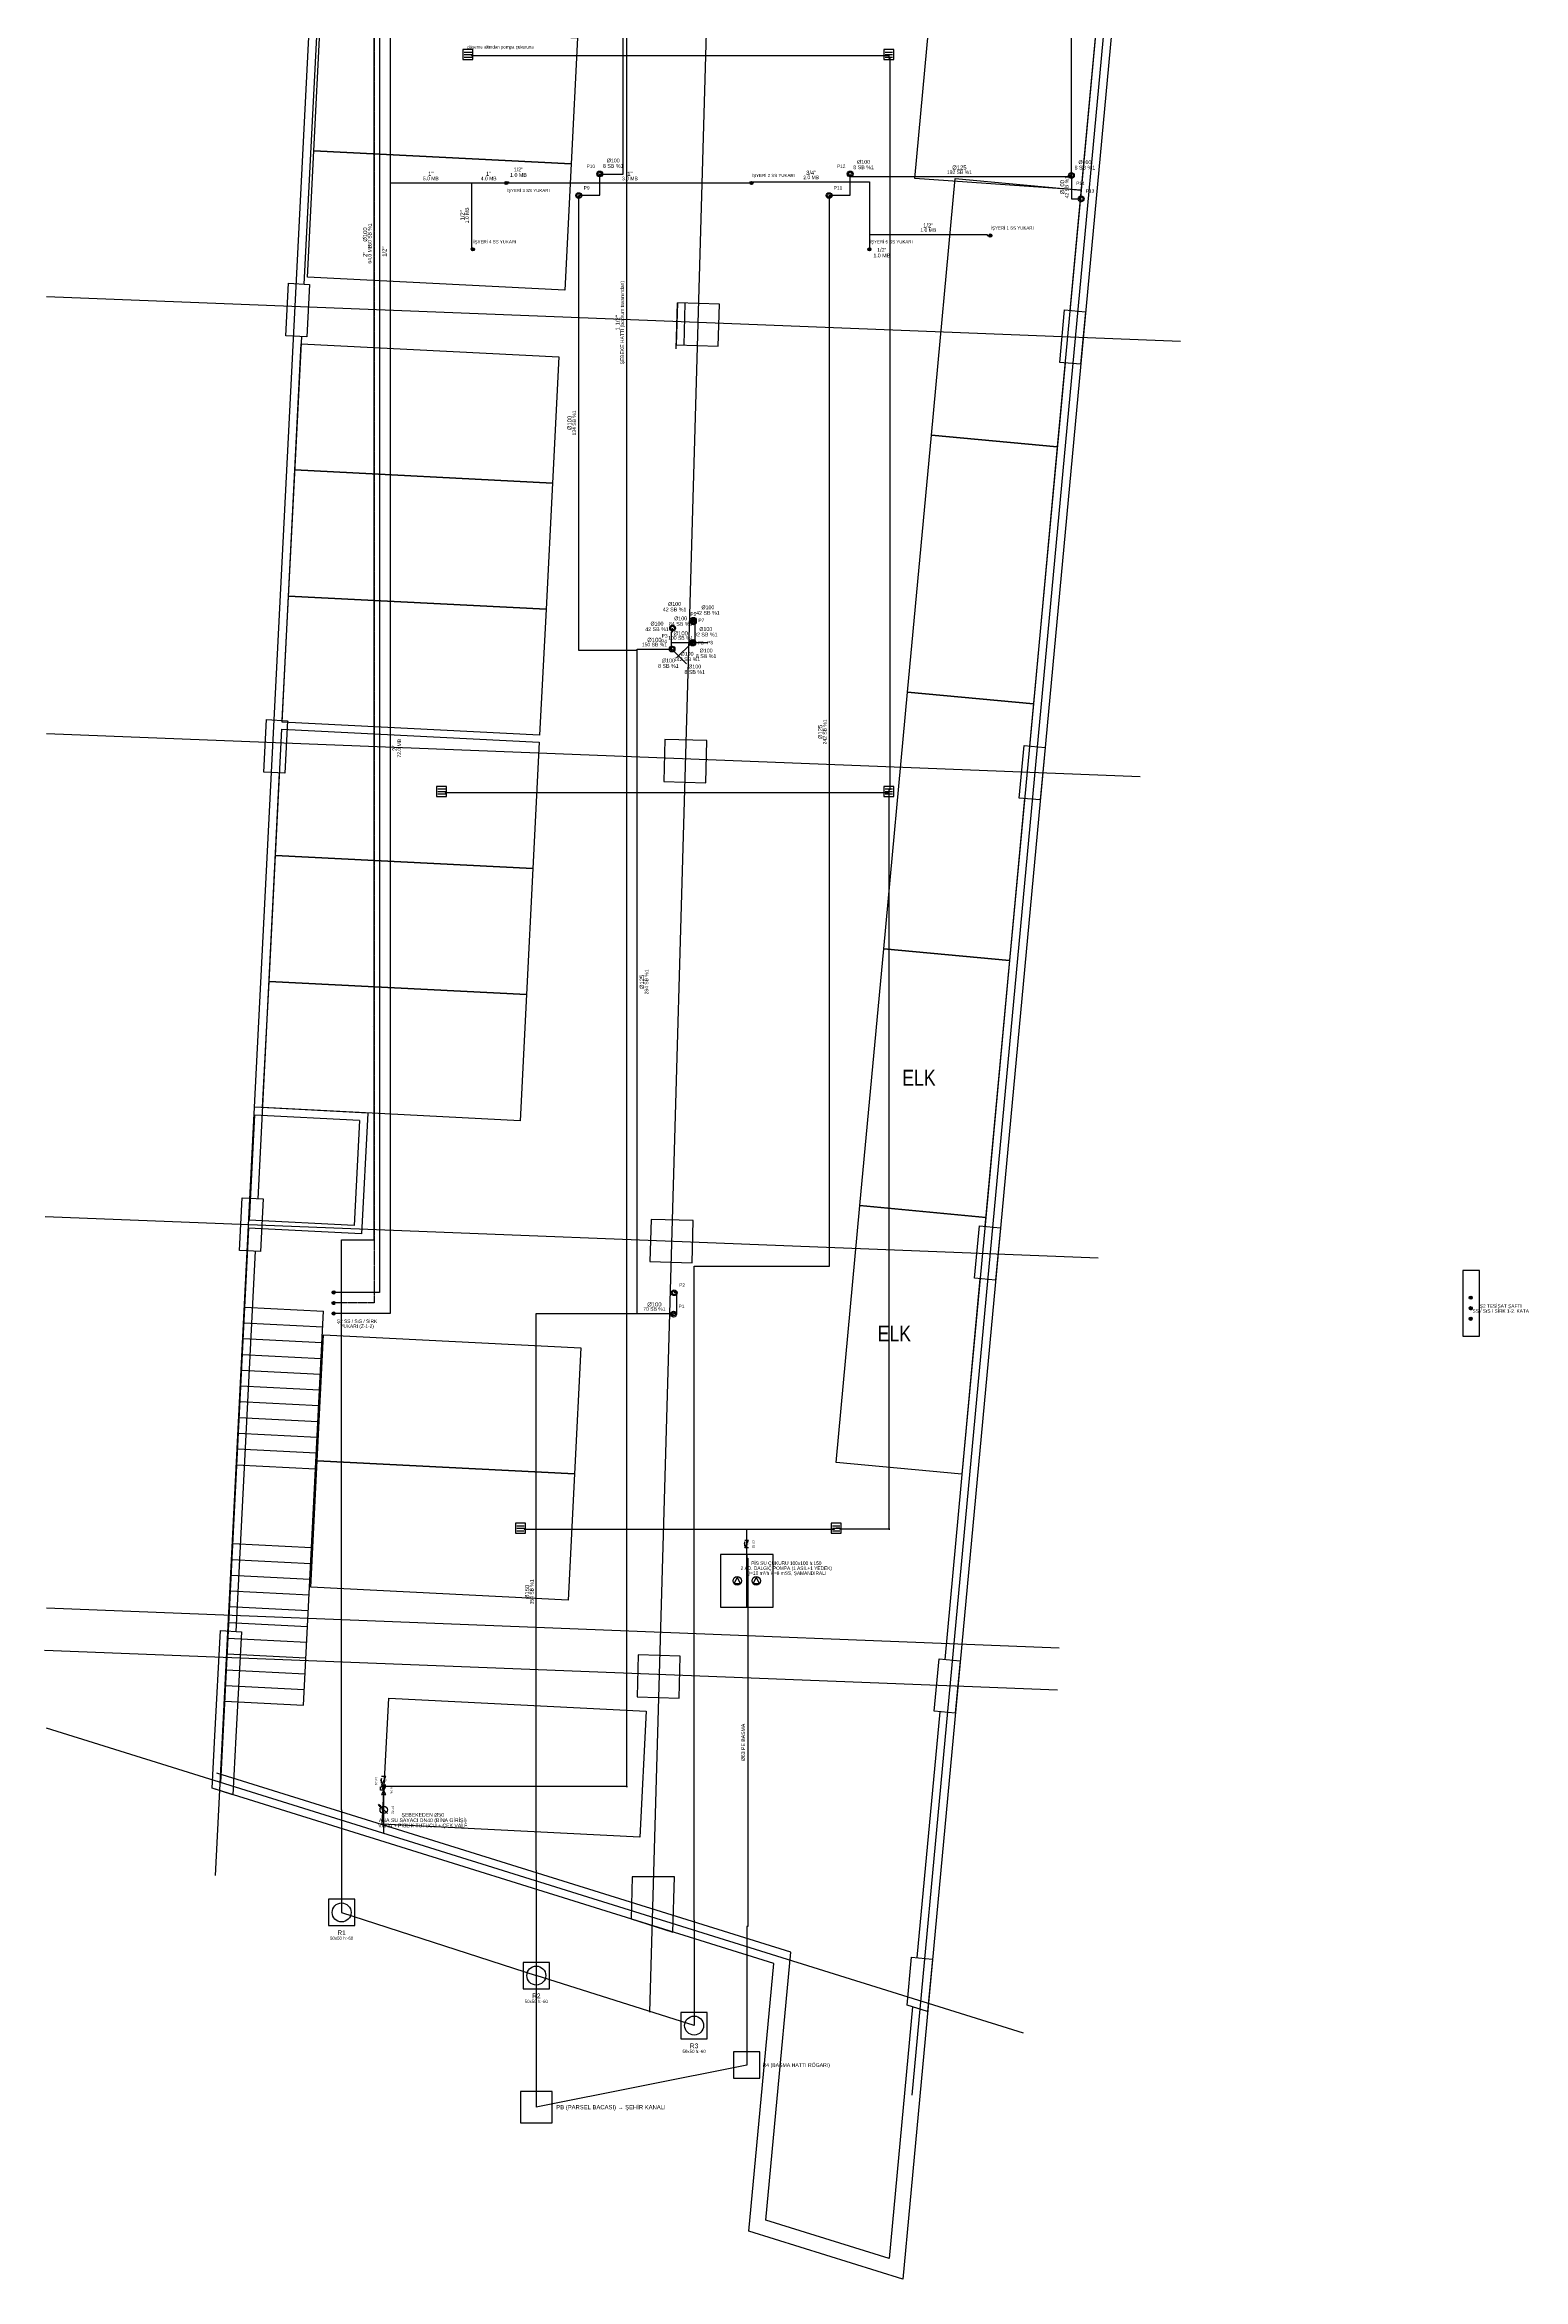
# Model space of a CAD drawing. Header units: centimetres. Extents: x 247996 to 314900, y -468471 to -440326.
# Drawn here: x 250199 to 253009, y -447705 to -443459 of the extents above; entities that cross this region are included whole.
import ezdxf
from ezdxf.enums import TextEntityAlignment as Align

# ---------------------------------------------------------------- set-up
doc = ezdxf.new("R2010")
doc.units = ezdxf.units.CM
doc.linetypes.add('0', pattern=[500, 500])
doc.linetypes.add('BASMA HATTI', pattern=[0.375, 0.25, -0.125])
for name, color, linetype in [('SCOTT-MIM-GUNCEL-BODRUM', 8, 'Continuous'), ('SCOTT-MTY-CİHAZ', 135, 'Continuous'), ('SCOTT-MTY-PISSU-BORU', 6, 'PIS'), ('SCOTT-MTY-PISSU-KOLON', 211, 'Continuous'), ('SCOTT-MTY-PISSU-KOLONNO', 211, 'Continuous'), ('SCOTT-MTY-ROGAR', 5, 'CONTINUOUS'), ('SCOTT-MTY-SAYAC', 3, 'Continuous'), ('SCOTT-MTY-SIRKULASYON-BORU', 31, 'Continuous'), ('SCOTT-MTY-TES-SAFT', 8, 'Continuous'), ('SCOTT-MTY-VANA', 1, 'Continuous')]:
    doc.layers.add(name, color=color, linetype=linetype)
for name, color, linetype, lineweight in [('SCOTT-MTY-PISSU-CAP', 211, 'CONTINUOUS', 30), ('SCOTT-MTY-SICAKSU-BORU', 1, 'BASMA HATTI', 30), ('SCOTT-MTY-SOGUKSU-BORU', 5, '0', 30), ('SCOTT-MTY-TEMIZSU-CAP', 101, 'CONTINUOUS', 30)]:
    doc.layers.add(name, color=color, linetype=linetype, lineweight=lineweight)
doc.styles.add('CAP', font='wturkce.SHX', dxfattribs={"width": 0.65})
doc.styles.add('ROTAS', font='arial.ttf')
doc.linetypes.add('PIS', pattern='A,2.5,-0.09,[")",Standard,S=0.1,R=0,X=0,Y=-0.05],-0.035', length=2.625)

# ---------------------------------------------------------------- blocks, each defined once
blk = doc.blocks.new('T-KOLON-T')
blk.add_hatch(color=7).paths.add_polyline_path([(3, 0), (2.8, 1.1), (2.1, 2.1), (1.1, 2.8), (0, 3), (-1.1, 2.8), (-2.1, 2.1), (-2.8, 1.1), (-3, 0), (-2.8, -1.1), (-2.1, -2.1), (-1.1, -2.8), (0, -3), (1.1, -2.8), (2.1, -2.1), (2.8, -1.1)])
blk.add_circle((0, 0), 3)
blk = doc.blocks.new('MTY-SU SAYACI')
at = {"layer": 'SCOTT-MTY-VANA'}
blk.add_hatch(color=256, dxfattribs=at).paths.add_polyline_path([(9.8, 9.8), (5.6, 7), (7, 5.6)])
for p, q in [((-7.3, -7.3), (6.3, 6.3)), ((5.6, 7), (9.8, 9.8)), ((7, 5.6), (5.6, 7)), ((7, 5.6), (9.8, 9.8))]:
    blk.add_line(p, q, dxfattribs=at)
blk.add_circle((0, 0), 7, dxfattribs=at)
blk.add_attdef('CAP', (-2.3, -1.2), '', height=2.5, rotation=45, dxfattribs=at)
blk = doc.blocks.new('MTY-KURESEL VANA')
at = {"layer": 'SCOTT-MTY-VANA'}
for p, q in [((0, 0), (0, 8)), ((0, 8), (8, 8))]:
    blk.add_line(p, q, dxfattribs=at)
blk.add_lwpolyline([(-10, 5), (-10, -5), (10, 5), (10, -5), (-10, 5)], dxfattribs=at)
blk.add_attdef('CAP', (-1.1, -2.7), '', height=2.5, dxfattribs=at)
blk = doc.blocks.new('MTY-CEKVALF VANA')
at = {"layer": 'SCOTT-MTY-VANA'}
h = blk.add_hatch(color=256, dxfattribs=at)
edge = h.paths.add_edge_path()
edge.add_arc((-10, 5), 1.41, 180, 540, ccw=False)
for p, q in [((-10, -5), (-10, 5)), ((-10, 5), (10, -5)), ((-5.6, 5), (5.6, 5)), ((5.6, 5), (0, 7.3)), ((10, -5), (10, 5))]:
    blk.add_line(p, q, dxfattribs=at)
at = {"layer": 'SCOTT-MTY-VANA', "style": 'CAP', "width": 0.65}
blk.add_attdef('CAP', text='', height=5, rotation=153.4349, dxfattribs=at).set_placement((0, 0), align=Align.CENTER)
blk = doc.blocks.new('T-KOLON-P')
for radius in [5.5, 3.5]:
    blk.add_circle((0, 0), radius)
blk = doc.blocks.new('T-POMPA')
blk.add_lwpolyline([(-5, -6), (7, 0), (-5, 6)], close=True)
blk.add_circle((0, 0), 8)
blk = doc.blocks.new('T-YER-SUZGECI')
for p, q in [((-6, 4), (6, 4)), ((-6, 0), (6, 0)), ((-6, -4), (6, -4))]:
    blk.add_line(p, q)
blk.add_lwpolyline([(-8, -8), (8, -8), (8, 8), (-8, 8)], close=True)

msp = doc.modelspace()

# ---------------------------------------------------------------- linework, layer by layer
at = {"layer": 'SCOTT-MIM-GUNCEL-BODRUM'}
for p, q in [((250523.5, -446937.7), (250734.2, -442784.9)), ((251474.6, -442784.9), (251348.2, -447197.8)), ((252271.7, -442784.9), (251847, -447355.1)), ((250201.8, -443937.6), (252357.5, -444022.3)), ((251398.7, -444037.2), (251401.2, -443949.7)), ((251413.9, -444030.1), (251416.2, -443950.1)), ((250201.8, -444768.2), (252280.6, -444850)), ((250821.1, -445324.3), (250821.1, -445324.3)), ((250597.2, -445493.2), (250587.1, -445692.9)), ((250797, -445503.3), (250597.2, -445493.2)), ((250812.7, -445489.1), (250598, -445478.2)), ((250797, -445503.3), (250786.8, -445703)), ((250812.7, -445489.1), (250801.1, -445718.8)), ((250199.3, -445685.6), (252201.2, -445764.3)), ((250586.3, -445707.9), (250532.9, -446761.4)), ((250801.1, -445718.8), (250586.3, -445707.9)), ((250786.8, -445703), (250587.1, -445692.9)), ((250577.2, -445887.7), (250727, -445895.3)), ((250578.7, -445857.7), (250728.5, -445865.3)), ((250690.6, -446614.3), (250728.5, -445865.3)), ((250575.7, -445917.6), (250725.5, -445925.2)), ((250572.7, -445977.5), (250722.5, -445985.1)), ((250574.2, -445947.6), (250724, -445955.2)), ((250571.1, -446007.5), (250720.9, -446015.1)), ((250571.1, -446007.5), (250720.9, -446015.1)), ((250569.6, -446037.5), (250719.4, -446045.1)), ((250566.6, -446097.4), (250716.4, -446105)), ((250568.1, -446067.4), (250717.9, -446075)), ((250565.1, -446127.4), (250714.9, -446134.9)), ((250563.5, -446157.3), (250713.4, -446164.9)), ((250555.9, -446307.1), (250705.8, -446314.7)), ((250554.4, -446337.1), (250704.2, -446344.7)), ((250551.4, -446397), (250701.2, -446404.6)), ((250552.9, -446367), (250702.7, -446374.6)), ((250201.8, -446429.5), (252126.8, -446505.2)), ((250549.9, -446427), (250699.7, -446434.6)), ((250546.8, -446486.9), (250696.6, -446494.5)), ((250548.4, -446456.9), (250698.2, -446464.5)), ((250548.4, -446456.9), (250698.2, -446464.5)), ((250198.6, -446509.5), (252123.7, -446585.1)), ((250545.3, -446516.9), (250695.1, -446524.4)), ((250543.8, -446546.8), (250693.6, -446554.4)), ((250540.8, -446606.7), (250690.6, -446614.3)), ((250542.3, -446576.8), (250692.1, -446584.4)), ((252058.8, -447237.2), (250201.8, -446658.2))]:
    msp.add_line(p, q, dxfattribs=at)
for points in [[(250405.6, -440499), (252222.4, -440505.1), (252252.9, -443150.8), (251829.9, -447705.1), (251537.1, -447613.8), (251584.3, -447105), (250517, -446772.2)], [(250692.1, -443914.2), (250728.6, -443195)], [(251897.6, -443225.6), (252213.7, -443247.8), (252168.4, -443735.7), (251852.3, -443713.5), (251897.6, -443225.6)], [(252213.7, -443247.8), (252147.2, -443964.2)], [(251211.5, -443446.1), (251199.4, -443685.8), (250710, -443661), (250722.1, -443421.3), (251211.5, -443446.1)], [(251199.4, -443685.8), (251187.2, -443925.5), (250697.9, -443900.7), (250710, -443661), (251199.4, -443685.8)], [(251929.4, -443713.5), (252168.4, -443735.7), (252123.1, -444223.6), (251884.1, -444201.4), (251929.4, -443713.5)], [(250662, -443912.6), (250701.9, -443914.7), (250696.9, -444014.5), (250656.9, -444012.5), (250662, -443912.6)], [(251401.2, -443949.7), (251398.9, -444029.6), (251478.9, -444031.9), (251481.2, -443952), (251401.2, -443949.7)], [(252137.1, -443963.2), (252176.9, -443966.9), (252167.6, -444066.5), (252127.8, -444062.8), (252137.1, -443963.2)], [(250650.1, -444743.2), (250687.1, -444014)], [(251175.8, -444052.4), (251163.6, -444292.1), (250674.2, -444267.3), (250686.4, -444027.6), (251175.8, -444052.4)], [(252137.9, -444063.7), (252070.3, -444791.9)], [(251884.1, -444201.4), (252123.1, -444223.6), (252077.8, -444711.5), (251838.8, -444689.3), (251884.1, -444201.4)], [(251163.6, -444292.1), (251151.5, -444531.8), (250662.1, -444507), (250674.2, -444267.3), (251163.6, -444292.1)], [(251151.5, -444531.8), (251139.3, -444771.4), (250650, -444746.7), (250662.1, -444507), (251151.5, -444531.8)], [(251838.8, -444689.3), (252077.8, -444711.5), (252032.5, -445199.4), (251793.5, -445177.2), (251838.8, -444689.3)], [(250620, -444741.7), (250659.9, -444743.7), (250654.8, -444843.6), (250614.9, -444841.5), (250620, -444741.7)], [(251138.7, -444784.6), (251126.5, -445024.3), (250637.2, -444999.6), (250649.3, -444759.9), (251138.7, -444784.6)], [(251377.4, -444779.3), (251375.1, -444859.3), (251455.1, -444861.6), (251457.4, -444781.6), (251377.4, -444779.3)], [(252060.1, -444791), (252100, -444794.7), (252090.7, -444894.3), (252050.9, -444890.6), (252060.1, -444791)], [(250604.1, -445651.9), (250645.1, -444843.1)], [(252061.1, -444891.5), (251985.6, -445704.3)], [(251126.5, -445024.3), (251114.4, -445264), (250625, -445239.2), (250637.2, -444999.6), (251126.5, -445024.3)], [(251793.5, -445177.2), (252032.5, -445199.4), (251987.2, -445687.3), (251748.2, -445665.1), (251793.5, -445177.2)], [(251114.4, -445264), (251102.3, -445503.7), (250612.9, -445478.9), (250625, -445239.2), (251114.4, -445264)], [(250573.8, -445650.3), (250613.7, -445652.4), (250608.6, -445752.2), (250568.7, -445750.2), (250573.8, -445650.3)], [(251748.2, -445665.1), (251987.2, -445687.3), (251941.9, -446175.2), (251702.9, -446153), (251748.2, -445665.1)], [(251351.3, -445691.3), (251349, -445771.3), (251429, -445773.6), (251431.3, -445693.6), (251351.3, -445691.3)], [(251975.2, -445703.4), (252015, -445707.1), (252005.8, -445806.6), (251966, -445802.9), (251975.2, -445703.4)], [(250562.5, -446474.1), (250599.1, -445751.7)], [(251976.3, -445803.9), (251909.2, -446527.3)], [(251217.9, -445935.2), (251205.8, -446174.9), (250716.4, -446150.1), (250728.5, -445910.4), (251217.9, -445935.2)], [(251205.8, -446174.9), (251193.6, -446414.6), (250704.3, -446389.8), (250716.4, -446150.1), (251205.8, -446174.9)], [(250522.1, -446672.3), (250533, -446472.6)], [(250533, -446472.6), (250573, -446474.6), (250562, -446674.4)], [(251326.8, -446518.6), (251324.5, -446598.6), (251404.4, -446600.9), (251406.7, -446520.9), (251326.8, -446518.6)], [(251898.7, -446526.3), (251938.6, -446530), (251929.3, -446629.6), (251889.5, -446625.9), (251898.7, -446526.3)], [(251341.8, -446625.6), (251329.7, -446865.3), (250840.3, -446840.5), (250852.5, -446600.9), (251341.8, -446625.6)], [(250855.4, -446622.3), (250855.4, -446622.3)], [(251899.9, -446626.9), (251856.5, -447093.8)], [(250562, -446674.3), (250556.4, -446784.5), (250517, -446772.2), (250522.1, -446672.3)], [(250536.9, -446673), (250536.9, -446673)], [(250536.9, -446673.1), (250536.9, -446673.1)], [(251847.9, -447187.2), (251803.5, -447665.4), (251569.2, -447592.4), (251588.1, -447388.8), (251616.5, -447083.6), (250526, -446743.5)], [(251315.5, -446940.5), (251313.2, -447020.4), (251392.6, -447045.2), (251395.6, -446940.5), (251315.5, -446940.5)], [(251846.1, -447092.9), (251885.9, -447096.6), (251876.7, -447196.1), (251837.6, -447184), (251846.1, -447092.9)]]:
    msp.add_lwpolyline(points, dxfattribs=at)
at = {"layer": 'SCOTT-MTY-PISSU-BORU'}
for points in [[(250763, -446813), (250763, -445730), (250825, -445730), (250825, -441910), (250475, -441910), (250475, -441908), (250469.5, -441908)], [(251253.6, -443705), (251298.2, -443705), (251298.2, -442200), (251300, -442200), (251300, -442144.2), (251199.2, -442144.2)], [(252150, -443708), (252150, -442205.9)], [(251003, -443478), (251010, -443478), (251010, -443480), (251803, -443480)], [(251803, -443478), (251803, -443485), (251805, -443485), (251805, -444875), (251803, -444875), (251803, -444880)], [(251325, -444610), (251213.6, -444610), (251213.6, -443746), (251220, -443746), (251220, -443745), (251253.6, -443745), (251253.6, -443705)], [(251253.6, -443705), (251253.6, -443704.9)], [(251433, -447023), (251433, -445780), (251690, -445780), (251690, -443750), (251689.5, -443750), (251689.5, -443746), (251695, -443746), (251695, -443745), (251729.5, -443745), (251729.5, -443710)], [(251729.5, -443710), (251729.5, -443704.9)], [(251729.5, -443710), (252145, -443710), (252145, -443708), (252150, -443708)], [(252150, -443708), (252150, -443752.1), (252168.5, -443752.1)], [(252150, -443708), (252150.1, -443708)], [(251390, -444595), (251390, -444575), (251392.1, -444575), (251392.1, -444567.7)], [(251430, -444595.2), (251430, -444595), (251435, -444595), (251435, -444555), (251431.6, -444555)], [(251431.6, -444555), (251431.5, -444555), (251431.5, -444556)], [(251431.6, -444555), (251431.6, -444552.9)], [(251325, -444610), (251325, -444607.5), (251390, -444607.5)], [(251325, -445870), (251325, -444610)], [(251390, -444607.5), (251390, -444595)], [(251390, -444595), (251425, -444595), (251425, -444595.2)], [(251390, -444607.5), (251391, -444607.5)], [(251425, -444595.2), (251430, -444595.2)], [(251425, -444595.2), (251425, -444596.1), (251430.4, -444596.1)], [(251430, -444595.2), (251430.4, -444595.2)], [(250953, -444878), (250960, -444878), (250960, -444880), (251803, -444880)], [(251803, -444878), (251803, -446280), (251805, -446280), (251710, -446280), (251710, -446278), (251703, -446278)], [(251325, -445870), (251390, -445870), (251390, -445871.2), (251393.9, -445871.2), (251393.9, -445870), (251400, -445870), (251400, -445830), (251395, -445830), (251395, -445830.6)], [(251133, -446928), (251133, -445870), (251325, -445870)], [(251103, -446278), (251110, -446278), (251110, -446280), (251535, -446280)], [(251533, -446428), (251533, -446280), (251700, -446280), (251700, -446278), (251703, -446278)], [(251533, -446328), (251533, -446335), (251535, -446335), (251535, -447035), (251533, -447035), (251533, -447038), (251533, -447298)], [(250763, -446813), (250763, -447008)], [(251133, -446928), (251133, -447128)], [(250763, -447008), (251133, -447128)], [(251433, -447023), (251433, -447223)], [(251433, -447223), (251133, -447128)], [(251133, -447128), (251133, -447378)], [(251533, -447298), (251133, -447378)]]:
    msp.add_lwpolyline(points, dxfattribs=at)
msp.add_lwpolyline([(251483, -446428), (251583, -446428), (251583, -446328), (251483, -446328)], close=True, dxfattribs=at)
at = {"layer": 'SCOTT-MTY-PISSU-CAP'}
for p, q in [((251390.5, -444607.5), (251418.5, -444635.5)), ((251427.7, -444596.1), (251399.7, -444624.1))]:
    msp.add_line(p, q, dxfattribs=at)
at = {"layer": 'SCOTT-MTY-PISSU-KOLONNO'}
msp.add_line((251430.4, -444595.2), (251458.4, -444595.2), dxfattribs=at)
at = {"layer": 'SCOTT-MTY-ROGAR'}
for points in [[(250738, -447033), (250788, -447033), (250788, -446983), (250738, -446983)], [(251108, -447153), (251158, -447153), (251158, -447103), (251108, -447103)], [(251408, -447248), (251458, -447248), (251458, -447198), (251408, -447198)], [(251508, -447323), (251558, -447323), (251558, -447273), (251508, -447273)], [(251103, -447408), (251163, -447408), (251163, -447348), (251103, -447348)]]:
    msp.add_lwpolyline(points, close=True, dxfattribs=at)
for centre in [(250763, -447008), (251133, -447128), (251433, -447223)]:
    msp.add_circle(centre, 18, dxfattribs=at)
at = {"layer": 'SCOTT-MTY-SICAKSU-BORU'}
msp.add_lwpolyline([(250850, -441820), (250850, -441865), (250825, -441865), (250825, -445850), (250748, -445850)], dxfattribs=at)
at = {"layer": 'SCOTT-MTY-SIRKULASYON-BORU'}
msp.add_lwpolyline([(251363, -441118), (251140, -441118), (251140, -441810), (250450, -441810), (250450, -441835), (250448, -441835), (250448, -441845), (250450, -441845), (250450, -441875), (250835, -441875), (250835, -445830), (250748, -445830)], dxfattribs=at)
at = {"layer": 'SCOTT-MTY-SOGUKSU-BORU'}
for points in [[(250843, -446768), (251305, -446768), (251305, -446770), (251305, -441205), (251375, -441205), (251375, -440710), (251035, -440710), (251035, -440708), (251028, -440708)], [(250855, -441800), (250855, -443722)], [(250855, -443722), (250855, -445870), (250748, -445870)], [(250855, -443722), (251010, -443722)], [(251010, -443722), (251010, -443845), (251012.5, -443845), (251012.5, -443848)], [(251010, -443722), (251075, -443722)], [(251075, -443722), (251075, -443720), (251080, -443720), (251080, -443722), (251542, -443722)], [(251075, -443722), (251076, -443722)], [(251542, -443722), (251545, -443722), (251545, -443720), (251766, -443720), (251766, -443820)], [(251766, -443820), (251990, -443820), (251990, -443821.9), (251996, -443821.9)], [(251766, -443820), (251766, -443848)], [(250843, -446858), (250843, -446768)]]:
    msp.add_lwpolyline(points, dxfattribs=at)
at = {"layer": 'SCOTT-MTY-TES-SAFT'}
msp.add_lwpolyline([(252894, -445913), (252926, -445913), (252926, -445788), (252894, -445788)], close=True, dxfattribs=at)

# ---------------------------------------------------------------- block references
at = {"layer": 'SCOTT-MTY-CİHAZ', "rotation": 90}
for p in [(251515, -446378), (251551, -446378)]:
    msp.add_blockref('T-POMPA', p, dxfattribs=at)
at = {"layer": 'SCOTT-MTY-PISSU-BORU', "xscale": 1.2, "yscale": 1.2}
for p in [(251003, -443478), (251803, -443478), (250953, -444878), (251803, -444878), (251103, -446278), (251703, -446278)]:
    msp.add_blockref('T-YER-SUZGECI', p, dxfattribs=at)
at = {"layer": 'SCOTT-MTY-PISSU-KOLON'}
for p in [(251253.6, -443704.9), (251729.5, -443704.9), (252150.1, -443708), (251213.6, -443746), (251689.5, -443746), (252168.5, -443752.1), (251392.1, -444567.7), (251431.5, -444556), (251431.6, -444552.9), (251391, -444607.5), (251430.4, -444595.2), (251430.4, -444596.1), (251395, -445830.6), (251393.9, -445871.2)]:
    msp.add_blockref('T-KOLON-P', p, dxfattribs=at)
at = {"layer": 'SCOTT-MTY-SAYAC'}
ref = msp.add_blockref('MTY-SU SAYACI', (250843, -446813), dxfattribs=dict(at, rotation=90))
ref.add_attrib('CAP', 'DN40', (250844.2, -446815.3), dxfattribs={"height": 2.5, "rotation": 135})
at = {"layer": 'SCOTT-MTY-SICAKSU-BORU'}
for p in [(250748, -445850), (252909, -445860)]:
    msp.add_blockref('T-KOLON-T', p, dxfattribs=at)
at = {"layer": 'SCOTT-MTY-SIRKULASYON-BORU'}
for p in [(250748, -445830), (252909, -445840)]:
    msp.add_blockref('T-KOLON-T', p, dxfattribs=at)
at = {"layer": 'SCOTT-MTY-SOGUKSU-BORU'}
for p in [(251076, -443722), (251542, -443722), (251012.5, -443848), (251766, -443848), (251995.9, -443821.9), (250748, -445870), (252909, -445880)]:
    msp.add_blockref('T-KOLON-T', p, dxfattribs=at)
at = {"layer": 'SCOTT-MTY-VANA'}
ref = msp.add_blockref('MTY-CEKVALF VANA', (251533, -446308), dxfattribs=dict(at, xscale=0.7, yscale=0.7, rotation=90))
ref.add_attrib('CAP', 'DN50', (251534.9, -446304.3), dxfattribs={"height": 3.5, "rotation": 243.4349, "style": 'CAP'})
at = {"layer": 'SCOTT-MTY-VANA', "xscale": 0.8, "yscale": 0.8, "rotation": 90}
msp.add_blockref('MTY-KURESEL VANA', (250843, -446776), dxfattribs=at).add_auto_attribs({'CAP': 'DN40'})
at = {"layer": 'SCOTT-MTY-VANA'}
ref = msp.add_blockref('MTY-CEKVALF VANA', (250843, -446758), dxfattribs=dict(at, xscale=0.8, yscale=0.8, rotation=90))
ref.add_attrib('CAP', 'DN40', (250845.1, -446753.7), dxfattribs={"height": 4, "rotation": 243.4349, "style": 'CAP'})

# ---------------------------------------------------------------- texts
at = {"layer": 'SCOTT-MIM-GUNCEL-BODRUM', "style": 'ROTAS', "width": 0.8}
for p in [(251828.6, -445446), (251781.8, -445932.1)]:
    msp.add_text('ELK', height=30, dxfattribs=at).set_placement(p, align=Align.BOTTOM_LEFT)
at = {"layer": 'SCOTT-MTY-PISSU-CAP', "style": 'ROTAS', "width": 0.8}
for s, height, p in [('döşeme altından pompa çukuruna', 6, (251064.9, -443463.6)), ('8 SB %1', 7.2, (251279.2, -443689.7)), ('Ø100', 7.2, (251279.2, -443679.3)), ('Ø100', 7.2, (251755.1, -443681.8)), ('Ø100', 7.2, (252175.7, -443682.3)), ('8 SB %1', 7.2, (251755.1, -443692.2)), ('192 SB %1', 6.8, (251937.2, -443701.4)), ('Ø125', 8, (251937.2, -443692.6)), ('8 SB %1', 7.2, (252175.7, -443692.8)), ('42 SB %1', 7.2, (251395.9, -444532.3)), ('Ø100', 7.2, (251395.9, -444521.9)), ('42 SB %1', 7.2, (251459.2, -444538.7)), ('Ø100', 7.2, (251459.2, -444528.3)), ('42 SB %1', 7.2, (251362.4, -444569.8)), ('Ø100', 7.2, (251362.4, -444559.3)), ('84 SB %1', 7.2, (251407.4, -444559.8)), ('Ø100', 8, (251407.5, -444577.6)), ('Ø100', 7.2, (251407.4, -444549.3)), ('92 SB %1', 7.2, (251455.1, -444580)), ('Ø100', 7.2, (251455.1, -444569.5)), ('150 SB %1', 6.8, (251357.5, -444599)), ('Ø100', 8, (251357.5, -444590.1)), ('100 SB %1', 6.8, (251407.5, -444586.4)), ('Ø100', 7.2, (251419.6, -444616.5)), ('8 SB %1', 7.2, (251455.8, -444620.9)), ('Ø100', 7.2, (251455.8, -444610.4)), ('8 SB %1', 7.2, (251384.1, -444639.7)), ('Ø100', 7.2, (251384.1, -444629.3)), ('142 SB %1', 7.2, (251419.6, -444626.9)), ('8 SB %1', 7.2, (251434.1, -444651.2)), ('Ø100', 7.2, (251434.1, -444640.8)), ('Ø100', 8, (251357.5, -445852.6)), ('70 SB %1', 6.8, (251357.5, -445861.4)), ('2 AD. DALGIÇ POMPA (1 ASİL+1 YEDEK)', 6.5, (251608.2, -446353.9)), ('Q=10 m³/h H=8 mSS, ŞAMANDIRALI', 6.5, (251608.2, -446363.3)), ('PİS SU ÇUKURU 100x100 h:150', 6.5, (251608.2, -446344.4))]:
    msp.add_text(s, height=height, dxfattribs=at).set_placement(p, align=Align.MIDDLE_CENTER)
for s, height, p in [('Ø100', 8, (252132.6, -443730.1)), ('42 SB %1', 6.8, (252141.4, -443730.1)), ('Ø100', 8, (250807.6, -443820)), ('50 SB %1', 6.8, (250816.4, -443820)), ('Ø100', 8, (251196.2, -444178)), ('134 SB %1', 6.8, (251205, -444178)), ('242 SB %1', 6.8, (251681.4, -444765)), ('Ø125', 8, (251672.6, -444765)), ('Ø125', 8, (251333.6, -445240)), ('284 SB %1', 6.8, (251342.4, -445240)), ('Ø150', 8, (251115.6, -446399)), ('354 SB %1', 6.8, (251124.4, -446399)), ('Ø63 PE BASMA', 7, (251526.1, -446685))]:
    msp.add_text(s, height=height, rotation=90, dxfattribs=at).set_placement(p, align=Align.MIDDLE_CENTER)
at = {"layer": 'SCOTT-MTY-PISSU-KOLONNO', "style": 'ROTAS', "width": 0.8}
for s, p in [('P10', (251236.6, -443690.2)), ('P12', (251712.5, -443690.2)), ('P9', (251228.7, -443731.3)), ('P11', (251706.5, -443731.3)), ('P14', (252167.1, -443722.7)), ('P13', (252185.4, -443737.4)), ('P5', (251431.5, -444541.3)), ('P7', (251446.7, -444552.9)), ('P4', (251375.9, -444592.8)), ('P3', (251377, -444582.4)), ('P6', (251445.5, -444596.1)), ('P8', (251463.5, -444595.2)), ('P2', (251410.2, -445815.9)), ('P1', (251409, -445856.5))]:
    msp.add_text(s, height=6.5, dxfattribs=at).set_placement(p, align=Align.MIDDLE_CENTER)
at = {"layer": 'SCOTT-MTY-ROGAR', "style": 'ROTAS', "width": 0.8}
for s, height, p in [('50x50 h:-60', 6, (250763, -447054)), ('R1', 9, (250763, -447042)), ('R2', 9, (251133, -447162)), ('50x50 h:-60', 6, (251133, -447174)), ('50x50 h:-60', 6, (251433, -447269)), ('R3', 9, (251433, -447257))]:
    msp.add_text(s, height=height, dxfattribs=at).set_placement(p, align=Align.TOP_CENTER)
for s, height, p in [('R4 (BASMA HATTI RÖGARI)', 7, (251563, -447298)), ('PB (PARSEL BACASI) → ŞEHİR KANALI', 8, (251171, -447378))]:
    msp.add_text(s, height=height, dxfattribs=at).set_placement(p, align=Align.MIDDLE_LEFT)
at = {"layer": 'SCOTT-MTY-SAYAC', "style": 'ROTAS', "width": 0.8}
for s, p in [('ANA SU SAYACI DN40 (BİNA GİRİŞİ)', (250917.2, -446832.8)), ('ŞEBEKEDEN Ø50', (250917.2, -446822.6)), ('VANA + PİSLİK TUTUCU + ÇEK VALF', (250917.2, -446842.9))]:
    msp.add_text(s, height=7, dxfattribs=at).set_placement(p, align=Align.MIDDLE_CENTER)
at = {"layer": 'SCOTT-MTY-TEMIZSU-CAP', "style": 'ROTAS', "width": 0.8}
for s, height, p in [('5.0 MB', 6.8, (250932.5, -443713.4)), ('1"', 8, (250932.5, -443704.6)), ('4.0 MB', 6.8, (251042.5, -443713.4)), ('1"', 8, (251042.5, -443704.6)), ('1.0 MB', 7.2, (251099.1, -443706.8)), ('1/2"', 7.2, (251099.1, -443696.3)), ('3.0 MB', 6.8, (251311, -443713.4)), ('1"', 8, (251311, -443704.6)), ('İŞYERİ 2 SS YUKARI', 6, (251583.7, -443707.7)), ('2.0 MB', 6.8, (251655.5, -443711.4)), ('3/4"', 8, (251655.5, -443702.6)), ('İŞYERİ 3 SS YUKARI', 6, (251117.7, -443736.3)), ('1.0 MB', 6.8, (251878, -443811.4)), ('1/2"', 8, (251878, -443802.6)), ('İŞYERİ 1 SS YUKARI', 6, (252037.7, -443807.5)), ('İŞYERİ 4 SS YUKARI', 6, (251054.2, -443833.7)), ('İŞYERİ 5 SS YUKARI', 6, (251807.7, -443833.7)), ('1.0 MB', 7.2, (251789.6, -443859.7)), ('1/2"', 7.2, (251789.6, -443849.2))]:
    msp.add_text(s, height=height, dxfattribs=at).set_placement(p, align=Align.MIDDLE_CENTER)
for s, height, p in [('1.0 MB', 6.8, (251001.4, -443783.5)), ('1/2"', 8, (250992.6, -443783.5)), ('2"', 8, (250807.6, -443857.5)), ('64.0 MB', 6.8, (250816.4, -443857.5)), ('1/2"', 8, (250844.4, -443852.5)), ('ŞEBEKE HATTI (bodrum tavanından)', 6.8, (251296.4, -443987.5)), ('1 1/2"', 8, (251287.6, -443987.5)), ('72.0 MB', 6.8, (250872.4, -444796)), ('2"', 8, (250863.6, -444796))]:
    msp.add_text(s, height=height, rotation=90, dxfattribs=at).set_placement(p, align=Align.MIDDLE_CENTER)
at = {"layer": 'SCOTT-MTY-TES-SAFT', "style": 'ROTAS', "width": 0.8}
for s, p in [('Ş2 TESİSAT ŞAFTI', (252966, -445855.9)), ('Ş2 SS / SıS / SİRK', (250792.3, -445884.7)), ('YUKARI (Z-1-2)', (250792.3, -445894.1)), ('SS / SıS / SİRK 1-2. KATA', (252966, -445865.3))]:
    msp.add_text(s, height=6.5, dxfattribs=at).set_placement(p, align=Align.MIDDLE_CENTER)
at = {"layer": 'SCOTT-MTY-VANA', "style": 'ROTAS', "width": 0.8}
for s, p in [('CV-02', (251545.9, -446308)), ('CV-01', (250828.6, -446758)), ('V-26', (250857.4, -446776)), ('SY-62', (250860.4, -446813))]:
    msp.add_text(s, height=4, rotation=-90, dxfattribs=at).set_placement(p, align=Align.MIDDLE_CENTER)

doc.saveas('drawing.dxf')
